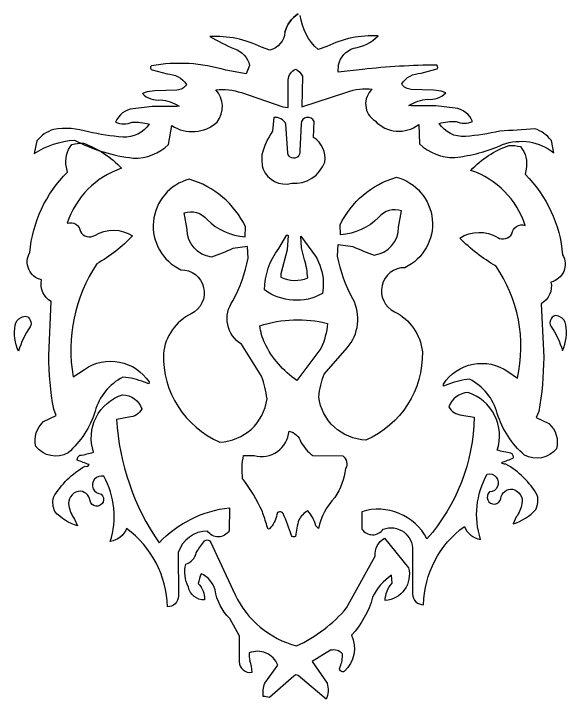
# Model space of a CAD drawing. Header units: millimetres. Extents: x 267 to 1035, y 426 to 894.
# Drawn here: x 656.6 to 1034.8, y 425.5 to 894 of the extents above; entities that cross this region are included whole.
import ezdxf

# ---------------------------------------------------------------- set-up
doc = ezdxf.new("R2010")
doc.units = ezdxf.units.MM

# ---------------------------------------------------------------- blocks, each defined once
blk = doc.blocks.new('alianza')
at = {"color": 30, "true_color": 0xf26722}
for points in [[(674.87, 934, 0.181413), (665.92, 921.28, -0.310369), (655.64, 909.01), (649.83, 911.07, 0.129362), (614.69, 918.42, 0.025289), (631.4, 909.95, -0.27304), (641.75, 898.67), (639.41, 892.92), (625.46, 895.45, 0.116989), (574.65, 898.4, 0.655216), (575.24, 895.56), (585.37, 892.82), (585.37, 892.82, -0.251812), (598.62, 885.62, -0.250262), (592.09, 881.86), (577, 881.39), (571.77, 880.72), (568.49, 879.41, 0.242687), (580.89, 875.18, -0.107888), (593.63, 870.93, -0.051664), (590.02, 870.55), (575.28, 870.55), (562.2, 869.09, 0.271709), (550.21, 859.97, 0.216781), (561.46, 859.97, -0.066508), (573.08, 858.55, -0.273332), (555.15, 849.67, -0.032334), (531.59, 853.25, 0.112787), (507.75, 854.97, 0.142421), (496.41, 847.03), (494.66, 838.41, -0.131893), (522.11, 847.62, 0.093162), (562.35, 835.31, 0.19902), (586.4, 844.59), (588.65, 857.52, 0.339691), (619.53, 859.96, 0.372292), (618.69, 882.06, -0.108819), (636.13, 880.06), (664.37, 870.34), (668.17, 869.94), (668.17, 888.78, -0.31929), (673.32, 896.03, -0.175807), (677.81, 891.31), (677.49, 870.47), (708.14, 880.5, -0.108819), (725.58, 882.5, 0.503744), (727.43, 860.77, 0.385491), (757.37, 858.3), (757.86, 845.03, 0.19902), (781.92, 835.76, 0.076731), (814.58, 844.52, -0.2664), (849.6, 838.85), (847.86, 847.47, 0.142421), (836.52, 855.41, -0.003136), (812.67, 853.7, -0.032334), (789.12, 850.12, -0.273332), (771.18, 858.99, -0.066508), (782.81, 860.41, 0.216781), (794.06, 860.41, 0.271709), (782.07, 869.53), (768.99, 871), (754.25, 871, -0.051664), (750.63, 871.37, -0.107888), (763.37, 875.62, 0.242687), (775.78, 879.85), (772.5, 881.16), (767.27, 881.83), (752.18, 882.31, -0.250262), (745.64, 886.07, -0.251812), (758.89, 893.26), (758.89, 893.26), (769.02, 896, 0.655216), (769.62, 898.85, 0.027953), (718.81, 895.89), (702.2, 893.99), (702.51, 899.11, -0.27304), (712.87, 910.4, 0.16143), (729.58, 918.86, 0.129362), (694.44, 911.51), (688.62, 909.46, -0.183122), (676.38, 932.85)], [(665.92, 921.28, -0.181413), (674.87, 934, 1.993395)], [(650.91, 827.87, 0.376437), (670.5, 818.09, 0.335789), (693.19, 832.66, 0.288761), (685.48, 849.43), (685.82, 860.32, 0.800648), (676.86, 858.79), (676.07, 840.29, -1.002804), (667.77, 838.64), (666.59, 858.44, 0.338803), (658.22, 863.03), (657.39, 853.73, 0.080715), (650.08, 837.67, 0.07907), (650.91, 827.87, 0.108665)], [(481.57, 721.05, -0.286376), (485.79, 726.32, -0.560342), (491.85, 724.54, -0.28152), (491.85, 719.93, 0.083715), (483.94, 703.45, -0.147121), (481.57, 721.05, 0.658526)], [(857.8, 721.49, 0.286376), (853.58, 726.76, 0.560342), (847.51, 724.98, 0.28152), (847.51, 720.37, -0.083715), (855.43, 703.89, 0.147121), (857.8, 721.49, -0.658526)], [(648.74, 720.71, -0.14149), (695.04, 722.35, -0.085322), (690.41, 705.19, -0.001282), (673.97, 683.38, -0.129942), (652.12, 708.83, -0.077689), (648.74, 720.71, -2.362705)], [(634.62, 509.15), (628.15, 520.75, -0.166113), (618.2, 540.3, 0.225742), (608.61, 551.3, 0.023061), (606.7, 544.6, -0.195651), (611.01, 533.48, -0.379259), (599.99, 542.21, -0.179398), (598.08, 557.91, 0.29486), (605.26, 565.68, -0.009269), (610.41, 573.14, -0.555222), (615.01, 573.14), (631.95, 536.89, 0.223213), (673.81, 502.03, 0.113755), (708, 528.06), (727.57, 563.38, -0.28187), (733.81, 575.49), (750.29, 555.4, -0.47049), (734.36, 533.01, -0.182406), (739.04, 544.83), (738.74, 550.3, 0.13931), (725.8, 535.17, -0.121088), (711.27, 509.31, -0.326597), (706.59, 484.62, -0.870796), (703.7, 487.69, 0.094956), (705.2, 496.64, 0.267659), (697.11, 498.95), (684.39, 491.33), (694.73, 476.46, -0.172039), (694.11, 465.5), (674.89, 481.66, 0.439818), (671.98, 481.28), (655.23, 466.82, 0.037529), (650.99, 467.45, -0.101326), (652.13, 476.41), (660.96, 488.83, 0.422527), (641.46, 497.16, 0.093638), (641.93, 491.68)], [(634.62, 509.15), (634.62, 491.15, 0.47795), (643.39, 484.07, 0.106195), (641.93, 491.68, 9.371232)]]:
    blk.add_lwpolyline(points, format="xyb", dxfattribs=at)
for points in [[(528.98, 690.96, -0.421848), (573.06, 682.39), (572.94, 680.96), (570, 682.14, 0.076859), (555.2, 685.64, 0.212145), (536.24, 662.28, -0.137928), (517.71, 633.9, -0.371639), (495.83, 638.23, -0.286923), (501.06, 655.31), (509.65, 659.42), (507.93, 663.67, -0.043197), (504.57, 700.5), (506.27, 737.31, -0.3308), (499.62, 752.06, -0.506186), (491.65, 770.78, -0.17824), (517.3, 825.71), (516.58, 829.17, -0.22708), (520.4, 844.68, -0.06592), (528.18, 845.43, -0.124461), (554.23, 828.41, 0.236592), (517.21, 790.82, -0.484362), (526.22, 785.12, 0.423657), (535.97, 782.5, -0.286707), (561.84, 782.15, -0.070707), (537.33, 763.09, 0.194312), (521.28, 685.81)], [(824.73, 684.98, 0.209775), (809.87, 761.62, -0.070707), (785.35, 780.68, -0.286707), (811.23, 781.03, 0.423657), (820.98, 783.65, -0.484362), (829.99, 789.35, 0.236592), (792.97, 826.94, -0.124461), (819.02, 843.97, -0.06592), (826.8, 843.21, -0.22708), (830.62, 827.7), (829.9, 824.24, -0.17824), (855.55, 769.32, -0.506186), (847.58, 750.59, -0.3308), (840.93, 735.84), (842.63, 699.03, -0.043197), (839.27, 662.2), (837.55, 657.95), (846.14, 653.85, -0.286923), (851.37, 636.76, -0.371639), (829.49, 632.43, -0.137928), (810.96, 660.81, 0.212145), (792, 684.17, 0.076859), (777.2, 680.67), (774.26, 679.5), (774.14, 680.92, -0.421848), (818.22, 689.49)], [(600.57, 820.91, 0.69995), (594.77, 759.07, -0.79859), (601.86, 728.97, 0.256546), (582.82, 701.64, 0.305023), (621.4, 641.25, 0.365443), (653.64, 670.9, 0.068303), (649.83, 686.23), (636.24, 708.14, -0.435345), (630.24, 737.71, 0.079381), (640.76, 766.95), (640.23, 774.99), (630.31, 773.52, -0.024601), (615.72, 767.68, -0.381466), (599.13, 786.65), (596.94, 797.83, -0.327497), (612.67, 793.31, 0.17993), (638.68, 781.5), (638.99, 788.3, 0.212123)], [(741.99, 822.28, -0.69995), (747.8, 760.44, 0.79859), (740.7, 730.34, -0.256546), (759.74, 703.01, -0.305023), (721.17, 642.62, -0.365443), (688.93, 672.27, -0.068303), (692.74, 687.6), (708.38, 705.69, 0.306866), (712.32, 739.08, -0.079381), (701.8, 768.32), (702.34, 776.36), (712.26, 774.89, 0.024601), (726.84, 769.05, 0.381466), (743.44, 788.02), (745.62, 799.2, 0.327497), (729.89, 794.67, -0.17993), (703.88, 782.87), (703.58, 789.67, -0.212123)], [(668.03, 782.33), (667.5, 772.75), (663.17, 756.34, 1.29865), (663.17, 756.34), (663.17, 753.91, 0.211878), (681.44, 753.45, 0.055501), (679.33, 765.92), (677.1, 774.06), (676.69, 782), (686.66, 768.39, -0.13007), (692.07, 750.89, -0.028729), (691.51, 742.76, -0.290856), (651.89, 745.22, -0.157764), (661.64, 773.63), (667.19, 782.83)], [(786.7, 659.72), (795.1, 658.24, -0.178372), (762.92, 575.2, 0.364415), (718.33, 593.67), (718.4, 581.84, 0.529721), (733.04, 581.76, -0.537649), (753.11, 567.09), (753.02, 537.49, 0.424742), (760.59, 530.13, -0.233454), (788.48, 583.65, 0.276442), (799.52, 574.78, -0.207813), (804.01, 619.37, -1.101759), (805.71, 607.18, 1.403005), (813.36, 602.69, -0.430352), (821.44, 609.02, -0.414381), (827.77, 599.18, -0.128038), (823.91, 590.16), (821.89, 585.43, 0.132727), (837.33, 595.24, 0.167504), (838.29, 604.96, 0.135129), (816.68, 626.27, -0.372562), (813.93, 627.38, 0.020178), (821.99, 630.42, 0.329098), (820.22, 633.71, -0.031346), (810.87, 635.79, 0.418249), (790.97, 675.06, 0.310062), (777.87, 665.44, 0.265966)], [(559.31, 658.29), (550.92, 656.8, 0.137738), (579.89, 572.43, -0.176108), (628.04, 596.44), (627.74, 580.67, -0.550022), (613.08, 580.41, 0.331738), (593.03, 565.71), (593.17, 536.1, -0.424742), (585.6, 528.74, 0.233454), (557.64, 582.22, -0.276442), (546.61, 573.34, 0.207813), (542.07, 617.92, 1.101759), (540.38, 605.72, -1.403005), (532.74, 601.22, 0.430352), (524.64, 607.54, 0.414381), (518.33, 597.69, 0.128038), (522.2, 588.68), (524.23, 583.95, -0.132727), (508.78, 593.74, -0.167504), (507.8, 603.46, -0.135129), (529.38, 624.8, 0.372562), (532.13, 625.91, -0.020178), (524.07, 628.94, -0.329098), (525.84, 632.23, 0.031346), (535.18, 634.33, -0.418249), (555.03, 673.63, -0.310062), (568.14, 664.02, -0.265966)], [(670.3, 577.53, 0.035858), (664.58, 592.4, 0.746294), (660.27, 591.75, -0.167967), (655.31, 582.01), (654.38, 581.73), (653.62, 584.13, 0.004179), (650.47, 593.73, 0.049584), (637.01, 616.36, -0.088867), (637.66, 632.12), (644.92, 632.12, 0.471159), (668.69, 648.77, -0.268125), (676.84, 641.25, 0.110189), (684.84, 632.13), (705.36, 631.79, -0.398535), (707.29, 623.17, -0.113695), (699.97, 603.37, 0.142472), (688.78, 582.12), (686.91, 584.12, 0.130489), (681.47, 594.3, 0.13935), (675.39, 588.09, 0.036842), (673.03, 576.83, -0.562717)]]:
    blk.add_lwpolyline(points, format="xyb", close=True, dxfattribs=at)

msp = doc.modelspace()

# ---------------------------------------------------------------- block references
at = {"color": 30, "true_color": 0xf26722}
msp.add_blockref('alianza', (176.018, -39.957), dxfattribs=at)

doc.saveas('drawing.dxf')
